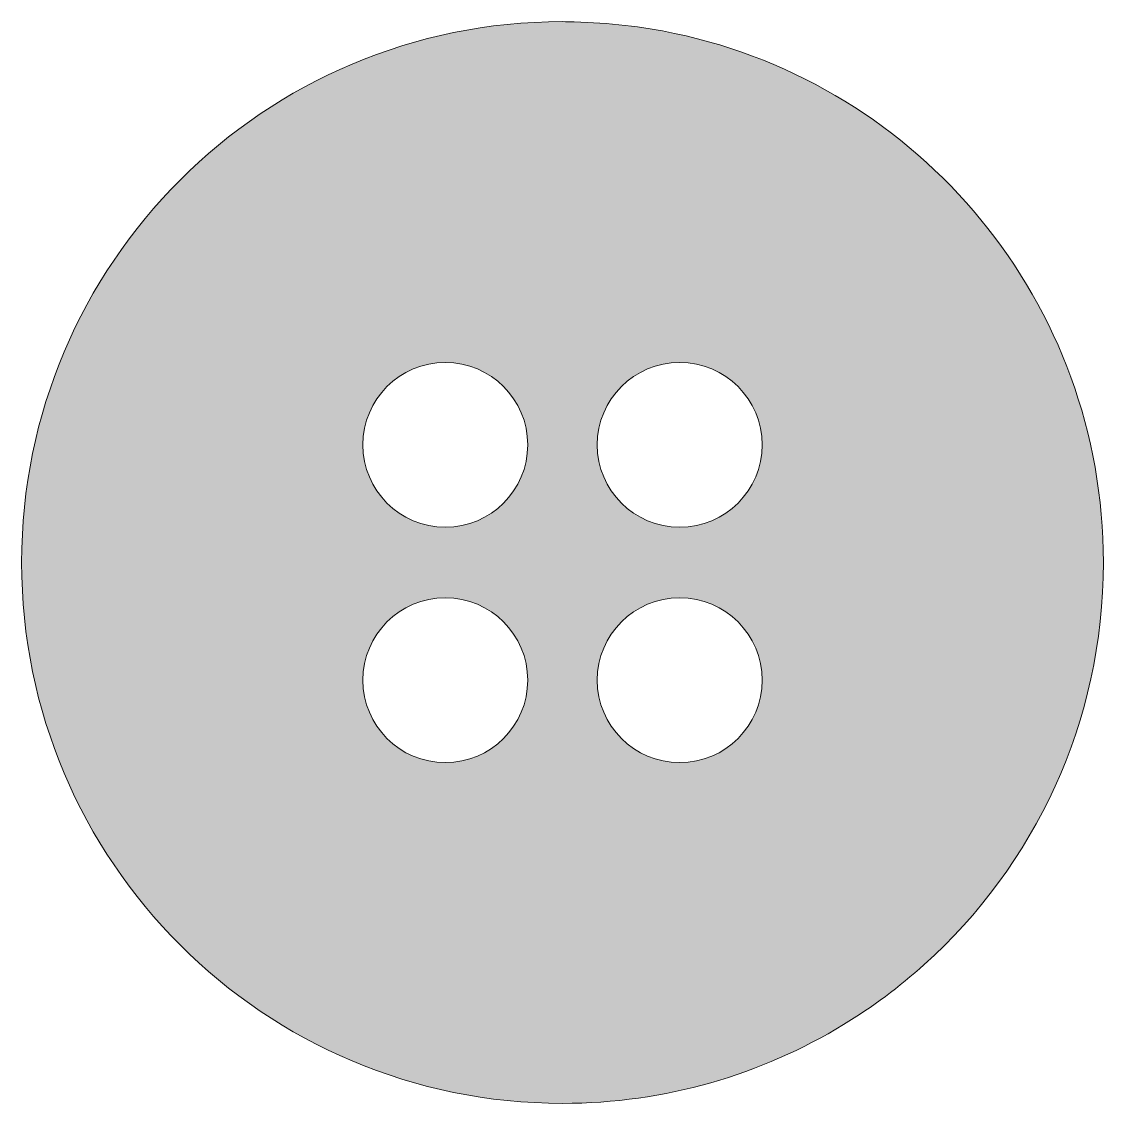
# Model space of a CAD drawing. Header units: inches. Extents: x 0 to 102, y 0 to 102.
import ezdxf

# ---------------------------------------------------------------- set-up
doc = ezdxf.new("R2010")
doc.units = ezdxf.units.IN
doc.header["$MEASUREMENT"] = 0
doc.layers.add('Layer 1', color=7, linetype='Continuous')

msp = doc.modelspace()

# ---------------------------------------------------------------- hatches: boundary and pattern name
at = {"layer": 'Layer 1'}
h = msp.add_hatch(color=254, dxfattribs=at)
h.dxf.hatch_style = 2
edge = h.paths.add_edge_path()
edge.add_spline(control_points=[(77.2, 7.4), (79.9, 9.04), (82.43, 10.93), (84.77, 13.03), (95.1, 22.33), (101.6, 35.8), (101.6, 50.8), (101.6, 75.25), (84.33, 95.65), (61.33, 100.5), (58.28, 101.14), (55.13, 101.5), (51.9, 101.57), (51.53, 101.58), (51.17, 101.6), (50.8, 101.6), (22.75, 101.6), (0, 78.86), (0, 50.8), (0, 22.74), (22.75, 0), (50.8, 0), (60.47, 0), (69.51, 2.71), (77.2, 7.4)], knot_values=[0, 0, 0, 0, 1, 1, 1, 2, 2, 2, 3, 3, 3, 4, 4, 4, 5, 5, 5, 6, 6, 6, 7, 7, 7, 8, 8, 8, 8], degree=3, periodic=1)
edge = h.paths.add_edge_path()
edge.add_spline(control_points=[(54.06, 39.75), (54.06, 44.02), (57.53, 47.49), (61.81, 47.49), (66.08, 47.49), (69.55, 44.02), (69.55, 39.75), (69.55, 35.47), (66.08, 32), (61.81, 32), (57.53, 32), (54.06, 35.47), (54.06, 39.75)], knot_values=[0, 0, 0, 0, 1, 1, 1, 2, 2, 2, 3, 3, 3, 4, 4, 4, 4], degree=3, periodic=1)
edge = h.paths.add_edge_path()
edge.add_spline(control_points=[(61.81, 69.59), (66.08, 69.59), (69.55, 66.13), (69.55, 61.85), (69.55, 57.58), (66.08, 54.11), (61.81, 54.11), (57.53, 54.11), (54.06, 57.58), (54.06, 61.85), (54.06, 66.13), (57.53, 69.59), (61.81, 69.59)], knot_values=[0, 0, 0, 0, 1, 1, 1, 2, 2, 2, 3, 3, 3, 4, 4, 4, 4], degree=3, periodic=1)
edge = h.paths.add_edge_path()
edge.add_spline(control_points=[(39.79, 32), (35.51, 32), (32.05, 35.47), (32.05, 39.75), (32.05, 44.02), (35.51, 47.49), (39.79, 47.49), (44.07, 47.49), (47.53, 44.02), (47.53, 39.75), (47.53, 35.47), (44.07, 32), (39.79, 32)], knot_values=[0, 0, 0, 0, 1, 1, 1, 2, 2, 2, 3, 3, 3, 4, 4, 4, 4], degree=3, periodic=1)
edge = h.paths.add_edge_path()
edge.add_spline(control_points=[(39.79, 54.11), (35.51, 54.11), (32.05, 57.58), (32.05, 61.85), (32.05, 66.13), (35.51, 69.59), (39.79, 69.59), (44.07, 69.59), (47.53, 66.13), (47.53, 61.85), (47.53, 57.58), (44.07, 54.11), (39.79, 54.11)], knot_values=[0, 0, 0, 0, 1, 1, 1, 2, 2, 2, 3, 3, 3, 4, 4, 4, 4], degree=3, periodic=1)

# ---------------------------------------------------------------- linework, layer by layer
at = {"layer": 'Layer 1', "lineweight": 0}
for points, knots in [([(77.2, 7.4), (79.9, 9.04), (82.43, 10.93), (84.77, 13.03), (95.1, 22.33), (101.6, 35.8), (101.6, 50.8), (101.6, 75.25), (84.33, 95.65), (61.33, 100.5), (58.28, 101.14), (55.13, 101.5), (51.9, 101.57), (51.53, 101.58), (51.17, 101.6), (50.8, 101.6), (22.75, 101.6), (0, 78.86), (0, 50.8), (0, 22.74), (22.75, 0), (50.8, 0), (60.47, 0), (69.51, 2.71), (77.2, 7.4)], [0, 0, 0, 0, 1, 1, 1, 2, 2, 2, 3, 3, 3, 4, 4, 4, 5, 5, 5, 6, 6, 6, 7, 7, 7, 8, 8, 8, 8]), ([(39.79, 54.11), (35.51, 54.11), (32.05, 57.58), (32.05, 61.85), (32.05, 66.13), (35.51, 69.59), (39.79, 69.59), (44.07, 69.59), (47.53, 66.13), (47.53, 61.85), (47.53, 57.58), (44.07, 54.11), (39.79, 54.11)], [0, 0, 0, 0, 1, 1, 1, 2, 2, 2, 3, 3, 3, 4, 4, 4, 4]), ([(61.81, 69.59), (66.08, 69.59), (69.55, 66.13), (69.55, 61.85), (69.55, 57.58), (66.08, 54.11), (61.81, 54.11), (57.53, 54.11), (54.06, 57.58), (54.06, 61.85), (54.06, 66.13), (57.53, 69.59), (61.81, 69.59)], [0, 0, 0, 0, 1, 1, 1, 2, 2, 2, 3, 3, 3, 4, 4, 4, 4]), ([(39.79, 32), (35.51, 32), (32.05, 35.47), (32.05, 39.75), (32.05, 44.02), (35.51, 47.49), (39.79, 47.49), (44.07, 47.49), (47.53, 44.02), (47.53, 39.75), (47.53, 35.47), (44.07, 32), (39.79, 32)], [0, 0, 0, 0, 1, 1, 1, 2, 2, 2, 3, 3, 3, 4, 4, 4, 4]), ([(54.06, 39.75), (54.06, 44.02), (57.53, 47.49), (61.81, 47.49), (66.08, 47.49), (69.55, 44.02), (69.55, 39.75), (69.55, 35.47), (66.08, 32), (61.81, 32), (57.53, 32), (54.06, 35.47), (54.06, 39.75)], [0, 0, 0, 0, 1, 1, 1, 2, 2, 2, 3, 3, 3, 4, 4, 4, 4])]:
    msp.add_open_spline(points, degree=3, knots=knots, dxfattribs=at)

doc.saveas('drawing.dxf')
